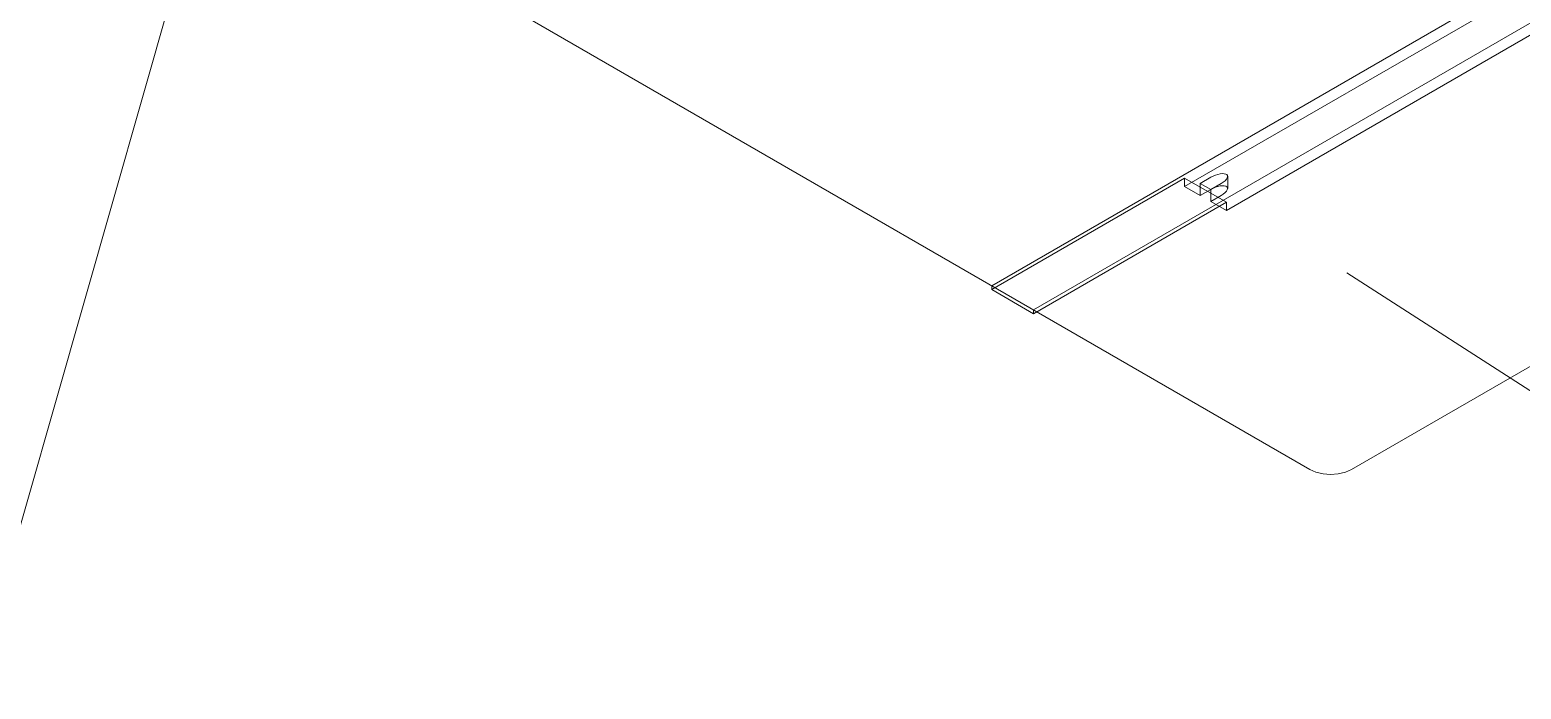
# Model space of a CAD drawing. Header units: millimetres. Extents: x -88595 to 880822, y -1054509 to -148035.
# Drawn here: x 393644 to 394655, y -314160 to -313713 of the extents above; entities that cross this region are included whole.
import ezdxf

# ---------------------------------------------------------------- set-up
doc = ezdxf.new("R2010")
doc.units = ezdxf.units.MM
doc.layers.add('Марки', color=7, linetype='Continuous', lineweight=20)
doc.layers.add('Оборудование', color=7, linetype='Continuous', lineweight=18)

# ---------------------------------------------------------------- blocks, each defined once
blk = doc.blocks.new('$0$ADSK_Наружный блок кондиционера сплит-системы1 - AV16IMVEV-4475072-В_ОВ3_4')
at = {"layer": 'Оборудование'}
for p, q in [((20089, 10994.5), (20619.4, 11300.7)), ((20647.6, 11284.3), (20117.3, 10978.2)), ((20304.7, 10870), (19640, 11253.7)), ((20488.5, 11217), (20219.8, 11061.8)), ((20248.1, 11045.5), (20516.8, 11200.6)), ((20835, 11159.8), (20333, 10870)), ((20219.8, 11067.4), (20089, 10991.9)), ((20219.8, 11061.8), (20219.8, 11067.4)), ((20219.8, 11067.4), (20230.4, 11061.3)), ((20230.4, 11055.7), (20219.8, 11061.8)), ((20230.4, 11063.9), (20237.5, 11068)), ((20237.5, 11059.8), (20230.4, 11063.9)), ((20230.4, 11063.9), (20230.4, 11061.3)), ((20244.6, 11063.9), (20237.5, 11059.8)), ((20249, 11060.5), (20249, 11068.7)), ((20230.4, 11061.3), (20237.5, 11057.2)), ((20230.4, 11055.7), (20230.4, 11061.3)), ((20237.5, 11059.8), (20230.4, 11055.7)), ((20237.5, 11057.2), (20237.5, 11059.8)), ((20237.5, 11057.2), (20248.1, 11051.1)), ((20237.5, 11057.2), (20237.5, 11051.6)), ((20237.5, 11051.6), (20244.6, 11055.7)), ((20248.1, 11045.5), (20237.5, 11051.6)), ((20117.3, 10975.5), (20248.1, 11051.1)), ((20248.1, 11051.1), (20248.1, 11045.5)), ((20089, 10991.9), (20089, 10994.5)), ((20089, 10994.5), (20117.3, 10978.2)), ((20089, 10991.9), (20117.3, 10975.5)), ((20117.3, 10978.2), (20117.3, 10975.5))]:
    blk.add_line(p, q, dxfattribs=at)
for points in [[(20237.5, 11068, 0), (20239.1, 11068.8, 0), (20240.7, 11069.4, 0), (20242.4, 11070, 0), (20243.9, 11070.3, 0), (20245.4, 11070.5, 0), (20246.7, 11070.4, 0), (20247.7, 11070.2, 0), (20248.5, 11069.8, 0), (20248.9, 11069.2, 0), (20248.9, 11068.4, 0), (20248.7, 11067.6, 0), (20248.1, 11066.7, 0), (20247.2, 11065.7, 0), (20246, 11064.8, 0), (20244.6, 11063.9, 0)], [(20244.6, 11055.7, 0), (20246, 11056.6, 0), (20247.2, 11057.6, 0), (20248.1, 11058.5, 0), (20248.7, 11059.4, 0), (20248.9, 11060.3, 0), (20248.9, 11061, 0), (20248.5, 11061.6, 0), (20247.7, 11062, 0), (20246.7, 11062.3, 0), (20245.4, 11062.3, 0), (20243.9, 11062.2, 0), (20242.4, 11061.8, 0), (20240.7, 11061.3, 0), (20239.1, 11060.6, 0), (20237.5, 11059.8, 0)], [(20333, 10870, 0), (20328.8, 10868.1, 0), (20324, 10867, 0), (20318.8, 10866.6, 0), (20313.7, 10867, 0), (20308.8, 10868.1, 0), (20304.7, 10870, 0)]]:
    blk.add_polyline3d(points, dxfattribs=at)

msp = doc.modelspace()

# ---------------------------------------------------------------- linework, layer by layer
at = {"layer": 'Марки'}
for p, q in [((393919.7, -313061.9), (393606.1, -314159.9)), ((394537.2, -313877.7), (394911.3, -314118.2))]:
    msp.add_line(p, q, dxfattribs=at)

# ---------------------------------------------------------------- block references
at = {"layer": 'Оборудование'}
msp.add_blockref('$0$ADSK_Наружный блок кондиционера сплит-системы1 - AV16IMVEV-4475072-В_ОВ3_4', (374207.4, -324880.9), dxfattribs=at)

doc.saveas('drawing.dxf')
